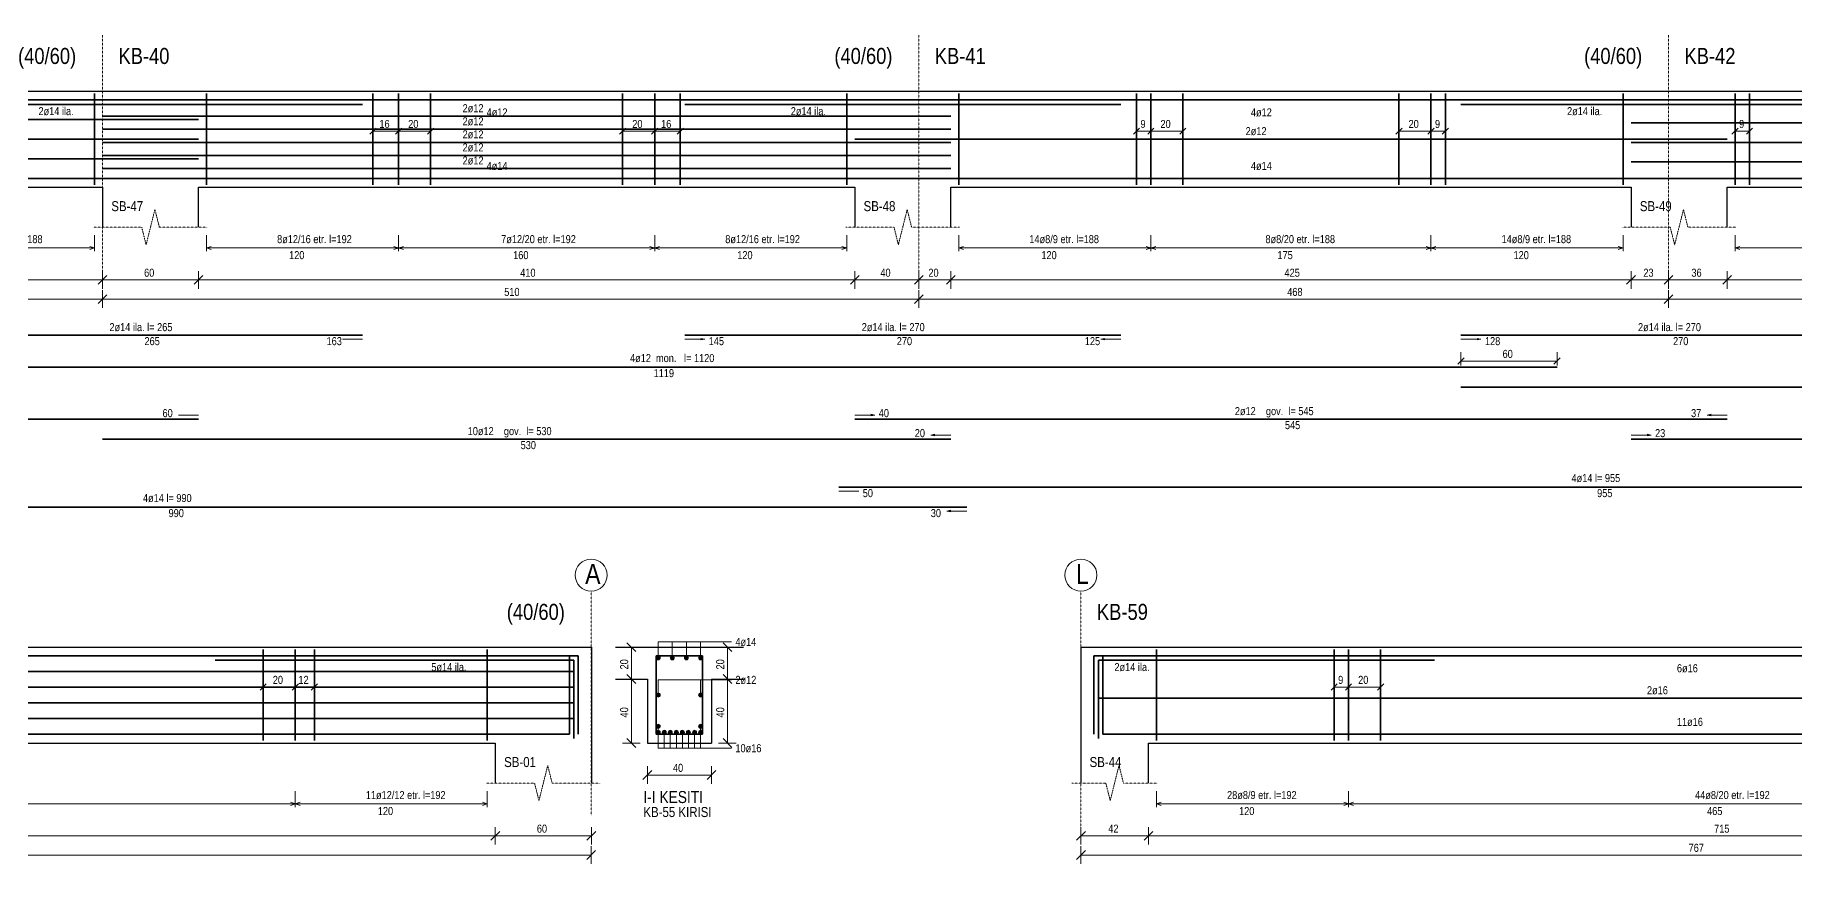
# Model space of a CAD drawing. Header units: millimetres. Extents: x -267 to 94375, y 6431 to 10838.
# Drawn here: x 82055 to 84253, y 7737 to 8773 of the extents above; entities that cross this region are included whole.
import ezdxf

# ---------------------------------------------------------------- set-up
doc = ezdxf.new("R2010")
doc.units = ezdxf.units.MM
doc.header["$LTSCALE"] = 0.0001
doc.linetypes.add('DASHED', pattern=[19.05, 12.7, -6.35])
for name, color, linetype, lineweight in [('AKS BALONU (BEYKENT)', 7, 'Continuous', 20), ('AKS CIZGISI (BEYKENT)', 252, 'DASHED', 20), ('AKS NO (BEYKENT)', 3, 'Continuous', 20), ('DONATI (BEYKENT)', 4, 'Continuous', 35), ('DONATI KESIT (BEYKENT)', 7, 'Continuous', 20), ('DONATI YAZISI (BEYKENT)', 3, 'Continuous', 20), ('I.DONATI OKU (BEYKENT)', 160, 'Continuous', 20), ('KESIT ISMI (BEYKENT)', 6, 'Continuous', 20), ('KESIT SINIRI (BEYKENT)', 241, 'DASHED', 20), ('KIRIS (BEYKENT)', 2, 'Continuous', 30), ('KIRIS ISMI (BEYKENT)', 40, 'Continuous', 20), ('KOLON ISMI (BEYKENT)', 91, 'Continuous', 20), ('OLCU (BEYKENT)', 14, 'Continuous', 20), ('OLCU YAZISI (BEYKENT)', 7, 'Continuous', 20)]:
    doc.layers.add(name, color=color, linetype=linetype, lineweight=lineweight)
doc.styles.add('OLCU (BEYKENT)', font='')
doc.styles.add('YAZI (BEYKENT)', font='')
doc.styles.get('OLCU (BEYKENT)').set_extended_font_data('Bahnschrift Light Condensed')
doc.styles.get('YAZI (BEYKENT)').set_extended_font_data('Bahnschrift Light Condensed')

msp = doc.modelspace()

# ---------------------------------------------------------------- hatches: boundary and pattern name
at = {"layer": 'DONATI KESIT (BEYKENT)', "lineweight": 30}
h = msp.add_hatch(color=256, dxfattribs=at)
h.dxf.hatch_style = 1
h.paths.add_polyline_path([(82830.72, 7994.28, 1), (82835.72, 7994.28, 1)])
h = msp.add_hatch(color=256, dxfattribs=at)
h.dxf.hatch_style = 1
h.paths.add_polyline_path([(82848.39, 7994.28, 1), (82853.39, 7994.28, 1)])
h = msp.add_hatch(color=256, dxfattribs=at)
h.dxf.hatch_style = 1
h.paths.add_polyline_path([(82866.05, 7994.28, 1), (82871.05, 7994.28, 1)])
h = msp.add_hatch(color=256, dxfattribs=at)
h.dxf.hatch_style = 1
h.paths.add_polyline_path([(82883.72, 7994.28, 1), (82888.72, 7994.28, 1)])
h = msp.add_hatch(color=256, dxfattribs=at)
h.dxf.hatch_style = 1
h.paths.add_polyline_path([(82830.72, 7947.78, 1), (82835.72, 7947.78, 1)])
h = msp.add_hatch(color=256, dxfattribs=at)
h.dxf.hatch_style = 1
h.paths.add_polyline_path([(82883.72, 7947.78, 1), (82888.72, 7947.78, 1)])
h = msp.add_hatch(color=256, dxfattribs=at)
h.dxf.hatch_style = 1
h.paths.add_polyline_path([(82830.72, 7908.78, 1), (82835.72, 7908.78, 1)])
h = msp.add_hatch(color=256, dxfattribs=at)
h.dxf.hatch_style = 1
h.paths.add_polyline_path([(82830.72, 7901.28, 1), (82835.72, 7901.28, 1)])
h = msp.add_hatch(color=256, dxfattribs=at)
h.dxf.hatch_style = 1
h.paths.add_polyline_path([(82838.29, 7901.28, 1), (82843.29, 7901.28, 1)])
h = msp.add_hatch(color=256, dxfattribs=at)
h.dxf.hatch_style = 1
h.paths.add_polyline_path([(82845.86, 7901.28, 1), (82850.86, 7901.28, 1)])
h = msp.add_hatch(color=256, dxfattribs=at)
h.dxf.hatch_style = 1
h.paths.add_polyline_path([(82853.43, 7901.28, 1), (82858.43, 7901.28, 1)])
h = msp.add_hatch(color=256, dxfattribs=at)
h.dxf.hatch_style = 1
h.paths.add_polyline_path([(82861, 7901.28, 1), (82866, 7901.28, 1)])
h = msp.add_hatch(color=256, dxfattribs=at)
h.dxf.hatch_style = 1
h.paths.add_polyline_path([(82868.58, 7901.28, 1), (82873.58, 7901.28, 1)])
h = msp.add_hatch(color=256, dxfattribs=at)
h.dxf.hatch_style = 1
h.paths.add_polyline_path([(82876.15, 7901.28, 1), (82881.15, 7901.28, 1)])
h = msp.add_hatch(color=256, dxfattribs=at)
h.dxf.hatch_style = 1
h.paths.add_polyline_path([(82883.72, 7908.78, 1), (82888.72, 7908.78, 1)])
h = msp.add_hatch(color=256, dxfattribs=at)
h.dxf.hatch_style = 1
h.paths.add_polyline_path([(82883.72, 7901.28, 1), (82888.72, 7901.28, 1)])

# ---------------------------------------------------------------- linework, layer by layer
at = {"layer": 'AKS BALONU (BEYKENT)'}
for centre in [(82749.52, 8097.78), (83361.44, 8097.78)]:
    msp.add_circle(centre, 20, dxfattribs=at)
at = {"layer": 'AKS CIZGISI (BEYKENT)'}
for p, q in [((82138.88, 8772.78), (82138.88, 8472.78)), ((83158.84, 8772.78), (83158.84, 8472.78)), ((84095.6, 8772.78), (84095.6, 8472.78)), ((82749.52, 8077.78), (82749.52, 7797.78)), ((83361.44, 8077.78), (83361.44, 7777.78))]:
    msp.add_line(p, q, dxfattribs=at)
at = {"layer": 'DONATI (BEYKENT)'}
for p, q in [((81718.75, 8691.78), (83956.31, 8691.78)), ((81933.89, 8686.28), (82463.87, 8686.28)), ((82128.88, 8699.78), (82128.88, 8585.78)), ((82268.88, 8699.78), (82268.88, 8585.78)), ((82476.88, 8699.78), (82476.88, 8585.78)), ((82508.88, 8699.78), (82508.88, 8585.78)), ((82548.88, 8699.78), (82548.88, 8585.78)), ((82788.84, 8699.78), (82788.84, 8585.78)), ((82828.84, 8699.78), (82828.84, 8585.78)), ((82860.84, 8699.78), (82860.84, 8585.78)), ((82866.35, 8686.28), (83411.33, 8686.28)), ((83068.84, 8699.78), (83068.84, 8585.78)), ((83208.84, 8699.78), (83208.84, 8585.78)), ((83430.84, 8699.78), (83430.84, 8585.78)), ((83448.84, 8699.78), (83448.84, 8585.78)), ((83488.84, 8699.78), (83488.84, 8585.78)), ((83758.8, 8699.78), (83758.8, 8585.78)), ((83798.8, 8699.78), (83798.8, 8585.78)), ((83816.8, 8699.78), (83816.8, 8585.78)), ((83836.31, 8691.78), (85632.49, 8691.78)), ((83836.31, 8686.28), (84381.3, 8686.28)), ((84038.8, 8699.78), (84038.8, 8585.78)), ((84178.8, 8699.78), (84178.8, 8585.78)), ((84196.8, 8699.78), (84196.8, 8585.78)), ((81259.08, 8667.28), (82258.88, 8667.28)), ((82138.88, 8671.45), (83198.84, 8671.45)), ((84048.8, 8663.28), (84949, 8663.28)), ((81259.08, 8642.78), (82258.88, 8642.78)), ((82138.88, 8655.11), (83198.84, 8655.11)), ((83078.84, 8642.78), (84168.8, 8642.78)), ((82138.88, 8638.78), (83198.84, 8638.78)), ((82138.88, 8622.45), (83198.84, 8622.45)), ((84048.8, 8638.78), (84949, 8638.78)), ((81259.08, 8618.28), (82258.88, 8618.28)), ((82138.88, 8606.11), (83198.84, 8606.11)), ((84048.8, 8614.28), (84949, 8614.28)), ((81239.08, 8593.78), (83218.84, 8593.78)), ((83058.84, 8593.78), (84969, 8593.78)), ((81933.89, 8397.78), (82463.87, 8397.78)), ((82866.35, 8397.78), (83411.33, 8397.78)), ((83836.31, 8397.78), (84381.3, 8397.78)), ((81718.75, 8357.78), (83956.31, 8357.78)), ((83836.31, 8332.78), (85627, 8332.78)), ((81259.08, 8292.78), (82258.88, 8292.78)), ((83078.84, 8292.78), (84168.8, 8292.78)), ((82138.88, 8267.78), (83198.84, 8267.78)), ((84048.8, 8267.78), (84949, 8267.78)), ((83058.84, 8207.78), (84969, 8207.78)), ((81239.08, 8182.78), (83218.84, 8182.78)), ((82339.72, 8004.78), (82339.72, 7890.78)), ((82379.72, 8004.78), (82379.72, 7890.78)), ((82403.72, 8004.78), (82403.72, 7890.78)), ((82619.72, 8004.78), (82619.72, 7890.78)), ((83455.84, 8004.78), (83455.84, 7890.78)), ((83677.84, 8004.78), (83677.84, 7890.78)), ((83695.84, 8004.78), (83695.84, 7890.78)), ((83735.84, 8004.78), (83735.84, 7890.78)), ((80382.02, 7996.78), (82419.72, 7996.78)), ((82279.72, 7996.78), (82733.22, 7996.78)), ((82279.72, 7991.28), (82727.72, 7991.28)), ((82722.22, 7898.78), (82722.22, 7996.78)), ((82727.72, 7991.28), (82727.72, 7893.28)), ((82733.22, 7996.78), (82733.22, 7898.78)), ((82830.72, 7996.78), (82888.72, 7996.78)), ((82830.72, 7898.78), (82830.72, 7996.78)), ((82888.72, 7996.78), (82888.72, 7898.78)), ((83377.74, 7898.78), (83377.74, 7996.78)), ((83377.74, 7996.78), (85685.24, 7996.78)), ((83383.24, 7893.28), (83383.24, 7991.28)), ((83383.24, 7991.28), (83803.23, 7991.28)), ((83388.74, 7996.78), (83388.74, 7898.78)), ((81109.72, 7977.18), (82727.72, 7977.18)), ((81109.72, 7957.58), (82727.72, 7957.58)), ((81109.72, 7937.98), (82727.72, 7937.98)), ((83383.24, 7943.78), (84993.21, 7943.78)), ((81109.72, 7918.38), (82727.72, 7918.38)), ((81089.72, 7898.78), (82722.22, 7898.78)), ((82888.72, 7898.78), (82830.72, 7898.78)), ((83388.74, 7898.78), (85035.41, 7898.78))]:
    msp.add_line(p, q, dxfattribs=at)
at = {"layer": 'DONATI KESIT (BEYKENT)'}
for centre in [(82833.22, 7994.28), (82850.89, 7994.28), (82868.55, 7994.28), (82886.22, 7994.28), (82833.22, 7947.78), (82886.22, 7947.78), (82833.22, 7908.78), (82833.22, 7901.28), (82840.79, 7901.28), (82848.36, 7901.28), (82855.93, 7901.28), (82863.5, 7901.28), (82871.08, 7901.28), (82878.65, 7901.28), (82886.22, 7908.78), (82886.22, 7901.28)]:
    msp.add_circle(centre, 2.5, dxfattribs=at)
at = {"layer": 'I.DONATI OKU (BEYKENT)'}
for p, q in [((82128.88, 8506.78), (82122.88, 8508.78)), ((82128.88, 8522.78), (82128.88, 8502.78)), ((82268.88, 8522.78), (82268.88, 8502.78)), ((82268.88, 8506.78), (82274.88, 8508.78)), ((82502.88, 8508.78), (82514.88, 8504.78)), ((82502.88, 8504.78), (82514.88, 8508.78)), ((82508.88, 8522.78), (82508.88, 8502.78)), ((82822.84, 8508.78), (82834.84, 8504.78)), ((82822.84, 8504.78), (82834.84, 8508.78)), ((82828.84, 8522.78), (82828.84, 8502.78)), ((83068.84, 8506.78), (83062.84, 8508.78)), ((83068.84, 8522.78), (83068.84, 8502.78)), ((83208.84, 8522.78), (83208.84, 8502.78)), ((83208.84, 8506.78), (83214.84, 8508.78)), ((83442.84, 8508.78), (83454.84, 8504.78)), ((83442.84, 8504.78), (83454.84, 8508.78)), ((83448.84, 8522.78), (83448.84, 8502.78)), ((83792.8, 8508.78), (83804.8, 8504.78)), ((83792.8, 8504.78), (83804.8, 8508.78)), ((83798.8, 8522.78), (83798.8, 8502.78)), ((84038.8, 8506.78), (84032.8, 8508.78)), ((84038.8, 8522.78), (84038.8, 8502.78)), ((84178.8, 8522.78), (84178.8, 8502.78)), ((84178.8, 8506.78), (84184.81, 8508.78)), ((81389.08, 8506.78), (82128.88, 8506.78)), ((82128.88, 8506.78), (82122.88, 8504.78)), ((82268.88, 8506.78), (83068.84, 8506.78)), ((82268.88, 8506.78), (82274.88, 8504.78)), ((83068.84, 8506.78), (83062.84, 8504.78)), ((83208.84, 8506.78), (84038.8, 8506.78)), ((83208.84, 8506.78), (83214.84, 8504.78)), ((84038.8, 8506.78), (84032.8, 8504.78)), ((84178.8, 8506.78), (84819, 8506.78)), ((84178.8, 8506.78), (84184.81, 8504.78)), ((82463.87, 8392.78), (82438.87, 8392.78)), ((82866.35, 8392.78), (82891.35, 8392.78)), ((82891.35, 8392.78), (82886.45, 8393.76)), ((82891.35, 8392.78), (82886.45, 8391.8)), ((83386.33, 8392.78), (83391.24, 8393.76)), ((83411.33, 8392.78), (83386.33, 8392.78)), ((83386.33, 8392.78), (83391.24, 8391.8)), ((83836.31, 8392.78), (83861.31, 8392.78)), ((83861.31, 8392.78), (83856.41, 8393.76)), ((83861.31, 8392.78), (83856.41, 8391.8)), ((82258.88, 8297.78), (82233.88, 8297.78)), ((83078.84, 8297.78), (83103.84, 8297.78)), ((83103.84, 8297.78), (83098.94, 8298.76)), ((83103.84, 8297.78), (83098.94, 8296.8)), ((84143.8, 8297.78), (84148.71, 8298.76)), ((84168.8, 8297.78), (84143.8, 8297.78)), ((84143.8, 8297.78), (84148.71, 8296.8)), ((83173.84, 8272.78), (83178.75, 8273.76)), ((83198.84, 8272.78), (83173.84, 8272.78)), ((83173.84, 8272.78), (83178.75, 8271.8)), ((84048.8, 8272.78), (84073.8, 8272.78)), ((84073.8, 8272.78), (84068.9, 8273.76)), ((84073.8, 8272.78), (84068.9, 8271.8)), ((83058.84, 8202.78), (83083.84, 8202.78)), ((83193.84, 8177.78), (83198.75, 8178.76)), ((83218.84, 8177.78), (83193.84, 8177.78)), ((83193.84, 8177.78), (83198.75, 8176.8)), ((82833.22, 7994.28), (82833.22, 8014.28)), ((82833.22, 8014.28), (82924.72, 8014.28)), ((82850.89, 7994.28), (82850.89, 8014.28)), ((82868.55, 7994.28), (82868.55, 8014.28)), ((82886.22, 7994.28), (82886.22, 8014.28)), ((82833.22, 7947.78), (82833.22, 7966.78)), ((82833.22, 7966.78), (82924.72, 7966.78)), ((82886.22, 7947.78), (82886.22, 7966.78)), ((82833.22, 7908.78), (82833.22, 7881.28)), ((82840.79, 7901.28), (82840.79, 7881.28)), ((82848.36, 7901.28), (82848.36, 7881.28)), ((82855.93, 7901.28), (82855.93, 7881.28)), ((82863.5, 7901.28), (82863.5, 7881.28)), ((82871.08, 7901.28), (82871.08, 7881.28)), ((82878.65, 7901.28), (82878.65, 7881.28)), ((82886.22, 7908.78), (82886.22, 7881.28)), ((82833.22, 7881.28), (82924.72, 7881.28)), ((82379.72, 7827.78), (82379.72, 7807.78)), ((82619.72, 7827.78), (82619.72, 7807.78)), ((83455.84, 7827.78), (83455.84, 7807.78)), ((83695.84, 7827.78), (83695.84, 7807.78)), ((81239.72, 7811.78), (82619.72, 7811.78)), ((82373.72, 7813.78), (82385.72, 7809.78)), ((82373.72, 7809.78), (82385.72, 7813.78)), ((82619.72, 7811.78), (82613.72, 7813.78)), ((82619.72, 7811.78), (82613.72, 7809.78)), ((83455.84, 7811.78), (83461.84, 7813.78)), ((83455.84, 7811.78), (84865.41, 7811.78)), ((83455.84, 7811.78), (83461.84, 7809.78)), ((83689.84, 7813.78), (83701.84, 7809.78)), ((83689.84, 7809.78), (83701.84, 7813.78))]:
    msp.add_line(p, q, dxfattribs=at)
at = {"layer": 'KESIT SINIRI (BEYKENT)'}
for p, q in [((82198.88, 8532.78), (82204.38, 8554.78)), ((82204.38, 8554.78), (82209.88, 8532.78)), ((83138.84, 8532.78), (83144.34, 8554.78)), ((83144.34, 8554.78), (83149.84, 8532.78)), ((84108.8, 8532.78), (84114.3, 8554.78)), ((84114.3, 8554.78), (84119.81, 8532.78)), ((82127.88, 8532.78), (82187.88, 8532.78)), ((82187.88, 8532.78), (82193.38, 8510.78)), ((82193.38, 8510.78), (82198.88, 8532.78)), ((82209.88, 8532.78), (82269.88, 8532.78)), ((83067.84, 8532.78), (83127.84, 8532.78)), ((83127.84, 8532.78), (83133.34, 8510.78)), ((83133.34, 8510.78), (83138.84, 8532.78)), ((83149.84, 8532.78), (83209.84, 8532.78)), ((84037.8, 8532.78), (84097.8, 8532.78)), ((84097.8, 8532.78), (84103.3, 8510.78)), ((84103.3, 8510.78), (84108.8, 8532.78)), ((84119.81, 8532.78), (84179.8, 8532.78)), ((82689.72, 7837.78), (82695.22, 7859.78)), ((82695.22, 7859.78), (82700.72, 7837.78)), ((83403.54, 7837.78), (83409.04, 7859.78)), ((83409.04, 7859.78), (83414.54, 7837.78)), ((82618.72, 7837.78), (82678.72, 7837.78)), ((82678.72, 7837.78), (82684.22, 7815.78)), ((82684.22, 7815.78), (82689.72, 7837.78)), ((82700.72, 7837.78), (82760.72, 7837.78)), ((83350.24, 7837.78), (83392.54, 7837.78)), ((83392.54, 7837.78), (83398.04, 7815.78)), ((83398.04, 7815.78), (83403.54, 7837.78)), ((83414.54, 7837.78), (83456.84, 7837.78))]:
    msp.add_line(p, q, dxfattribs=at)
at = {"layer": 'KIRIS (BEYKENT)'}
for p, q in [((72908.51, 8702.78), (85648.99, 8702.78)), ((81379.08, 8582.78), (82138.88, 8582.78)), ((82138.88, 8582.78), (82138.88, 8532.78)), ((82258.88, 8532.78), (82258.88, 8582.78)), ((82258.88, 8582.78), (83078.84, 8582.78)), ((83078.84, 8582.78), (83078.84, 8532.78)), ((83198.84, 8532.78), (83198.84, 8582.78)), ((83198.84, 8582.78), (84048.8, 8582.78)), ((84048.8, 8582.78), (84048.8, 8532.78)), ((84168.8, 8532.78), (84168.8, 8582.78)), ((84168.8, 8582.78), (84829, 8582.78)), ((76186.83, 8007.78), (82749.72, 8007.78)), ((82749.72, 8007.78), (82749.72, 7837.78)), ((82779.72, 8007.78), (82939.72, 8007.78)), ((83361.24, 8007.78), (89286.21, 8007.78)), ((83361.24, 8007.78), (83361.24, 7837.78)), ((82779.72, 7967.78), (82819.72, 7967.78)), ((82819.72, 7967.78), (82819.72, 7887.78)), ((82899.72, 7967.78), (82939.72, 7967.78)), ((82899.72, 7967.78), (82899.72, 7887.78)), ((81229.72, 7887.78), (82629.72, 7887.78)), ((82629.72, 7887.78), (82629.72, 7837.78)), ((82819.72, 7887.78), (82899.72, 7887.78)), ((83445.84, 7837.78), (83445.84, 7887.78)), ((83445.84, 7887.78), (84875.41, 7887.78))]:
    msp.add_line(p, q, dxfattribs=at)
at = {"layer": 'OLCU (BEYKENT)'}
for p, q in [((82476.89, 8641.78), (82476.87, 8663.78)), ((82508.89, 8641.78), (82508.87, 8663.78)), ((82548.89, 8641.78), (82548.87, 8663.78)), ((82788.85, 8641.78), (82788.84, 8663.78)), ((82828.85, 8641.78), (82828.84, 8663.78)), ((82860.85, 8641.78), (82860.84, 8663.78)), ((83430.85, 8641.78), (83430.84, 8663.78)), ((83448.85, 8641.78), (83448.84, 8663.78)), ((83488.85, 8641.78), (83488.84, 8663.78)), ((83758.81, 8641.78), (83758.8, 8663.78)), ((83798.81, 8641.78), (83798.8, 8663.78)), ((83816.81, 8641.78), (83816.8, 8663.78)), ((84178.81, 8641.78), (84178.8, 8663.78)), ((84196.81, 8641.78), (84196.8, 8663.78)), ((82472.99, 8648.89), (82480.76, 8656.68)), ((82476.88, 8652.78), (82548.88, 8652.78)), ((82504.99, 8648.89), (82512.76, 8656.68)), ((82544.99, 8648.89), (82552.76, 8656.68)), ((82784.96, 8648.89), (82792.72, 8656.68)), ((82788.84, 8652.78), (82860.84, 8652.78)), ((82824.96, 8648.89), (82832.72, 8656.68)), ((82856.96, 8648.89), (82864.72, 8656.68)), ((83426.96, 8648.89), (83434.72, 8656.68)), ((83430.84, 8652.78), (83488.84, 8652.78)), ((83444.96, 8648.89), (83452.72, 8656.68)), ((83484.96, 8648.89), (83492.72, 8656.68)), ((83754.92, 8648.89), (83762.69, 8656.68)), ((83758.8, 8652.78), (83816.8, 8652.78)), ((83794.92, 8648.89), (83802.69, 8656.68)), ((83812.92, 8648.89), (83820.69, 8656.68)), ((84174.92, 8648.89), (84182.69, 8656.68)), ((84178.8, 8652.78), (84196.8, 8652.78)), ((84192.92, 8648.89), (84200.69, 8656.68)), ((81379.08, 8466.78), (84948.8, 8466.78)), ((82144.38, 8472.28), (82133.38, 8461.28)), ((82138.88, 8477.78), (82138.88, 8455.78)), ((82264.38, 8472.28), (82253.38, 8461.28)), ((82258.88, 8477.78), (82258.88, 8455.78)), ((83084.34, 8472.28), (83073.34, 8461.28)), ((83078.84, 8477.78), (83078.84, 8455.78)), ((83164.34, 8472.28), (83153.34, 8461.28)), ((83158.84, 8477.78), (83158.84, 8455.78)), ((83204.34, 8472.28), (83193.34, 8461.28)), ((83198.84, 8477.78), (83198.84, 8455.78)), ((84054.3, 8472.28), (84043.3, 8461.28)), ((84048.8, 8477.78), (84048.8, 8455.78)), ((84101.1, 8472.28), (84090.1, 8461.28)), ((84095.6, 8477.78), (84095.6, 8455.78)), ((84174.3, 8472.28), (84163.3, 8461.28)), ((84168.8, 8477.78), (84168.8, 8455.78)), ((72908.71, 8442.78), (85648.8, 8442.78)), ((82144.38, 8448.28), (82133.38, 8437.28)), ((82138.88, 8453.78), (82138.88, 8431.78)), ((83164.34, 8448.28), (83153.34, 8437.28)), ((83158.84, 8453.78), (83158.84, 8431.78)), ((84101.1, 8448.28), (84090.1, 8437.28)), ((84095.6, 8453.78), (84095.6, 8431.78)), ((83832.43, 8361.39), (83840.2, 8369.18)), ((83836.32, 8359.78), (83836.31, 8376.28)), ((83836.31, 8365.28), (83956.31, 8365.28)), ((83952.43, 8361.39), (83960.2, 8369.18)), ((83956.32, 8359.78), (83956.31, 8376.28)), ((82788.72, 8007.78), (82810.72, 8007.78)), ((82805.22, 8002.28), (82794.22, 8013.28)), ((82799.72, 7887.78), (82799.72, 8007.78)), ((82908.72, 8007.78), (82930.72, 8007.78)), ((82925.22, 8002.28), (82914.22, 8013.28)), ((82919.72, 7887.78), (82919.72, 8007.78)), ((82335.83, 7953.89), (82343.6, 7961.68)), ((82339.73, 7946.78), (82339.71, 7968.78)), ((82375.83, 7953.89), (82383.6, 7961.68)), ((82379.73, 7946.78), (82379.71, 7968.78)), ((82399.83, 7953.89), (82407.6, 7961.68)), ((82403.73, 7946.78), (82403.71, 7968.78)), ((82788.72, 7967.78), (82810.72, 7967.78)), ((82794.22, 7973.28), (82805.22, 7962.28)), ((82908.72, 7967.78), (82930.72, 7967.78)), ((82914.22, 7973.28), (82925.22, 7962.28)), ((83673.96, 7953.89), (83681.72, 7961.68)), ((83677.85, 7946.78), (83677.84, 7968.78)), ((83691.95, 7953.89), (83699.72, 7961.68)), ((83695.85, 7946.78), (83695.83, 7968.78)), ((83731.96, 7953.89), (83739.72, 7961.68)), ((83735.85, 7946.78), (83735.84, 7968.78)), ((82339.72, 7957.78), (82403.72, 7957.78)), ((83677.84, 7957.78), (83735.84, 7957.78)), ((82794.22, 7893.28), (82805.22, 7882.28)), ((82914.22, 7893.28), (82925.22, 7882.28)), ((82788.72, 7887.78), (82810.72, 7887.78)), ((82908.72, 7887.78), (82930.72, 7887.78)), ((82825.22, 7853.28), (82814.22, 7842.28)), ((82819.72, 7858.78), (82819.72, 7836.78)), ((82894.22, 7842.28), (82905.22, 7853.28)), ((82899.72, 7836.78), (82899.72, 7858.78)), ((82819.72, 7847.78), (82899.72, 7847.78)), ((81229.72, 7771.78), (82749.52, 7771.78)), ((82635.22, 7777.28), (82624.22, 7766.28)), ((82629.72, 7782.78), (82629.72, 7760.78)), ((82744.22, 7766.28), (82755.22, 7777.28)), ((82749.72, 7782.78), (82749.72, 7760.78)), ((83366.94, 7777.28), (83355.94, 7766.28)), ((83361.44, 7782.78), (83361.44, 7760.78)), ((83361.44, 7771.78), (86246.01, 7771.78)), ((83451.34, 7777.28), (83440.34, 7766.28)), ((83445.84, 7782.78), (83445.84, 7760.78)), ((76187.03, 7747.78), (82749.52, 7747.78)), ((82744.02, 7742.28), (82755.02, 7753.28)), ((82749.52, 7758.78), (82749.52, 7736.78)), ((83366.94, 7753.28), (83355.94, 7742.28)), ((83361.44, 7758.78), (83361.44, 7736.78)), ((83361.44, 7747.78), (89286.01, 7747.78))]:
    msp.add_line(p, q, dxfattribs=at)

# ---------------------------------------------------------------- texts
at = {"layer": 'AKS NO (BEYKENT)', "style": 'YAZI (BEYKENT)'}
for s, p in [('A', (82742.02, 8086.78)), ('L', (83355.28, 8086.78))]:
    msp.add_text(s, height=25, dxfattribs=at).set_placement(p)
at = {"layer": 'DONATI YAZISI (BEYKENT)', "style": 'YAZI (BEYKENT)'}
for s, p in [('2ø12', (82588.86, 8676.45)), ('2ø14 ila.', (82058.92, 8672.78)), ('2ø12', (82588.86, 8660.11)), ('4ø12', (82618.86, 8671.28)), ('2ø14 ila.', (82998.89, 8672.78)), ('4ø12', (83573.82, 8671.28)), ('2ø14 ila.', (83968.85, 8672.78)), ('2ø12', (82588.86, 8643.78)), ('2ø12', (83567.22, 8647.78)), ('2ø12', (82588.86, 8627.45)), ('2ø12', (82588.86, 8611.11)), ('4ø14', (82618.86, 8604.28)), ('4ø14', (83573.82, 8604.28)), (' 14ø8/9 etr. l=188', (81973.88, 8512.78)), (' 8ø12/16 etr. l=192', (82353.88, 8512.78)), (' 7ø12/20 etr. l=192', (82633.86, 8512.78)), (' 8ø12/16 etr. l=192', (82913.84, 8512.78)), (' 14ø8/9 etr. l=188', (83293.84, 8512.78)), (' 8ø8/20 etr. l=188', (83588.82, 8512.78)), (' 14ø8/9 etr. l=188', (83883.8, 8512.78)), ('2ø14 ila. l= 265', (82147.6, 8402.78)), ('2ø14 ila. l= 270', (83087.56, 8402.78)), ('2ø14 ila. l= 270', (84057.52, 8402.78)), ('4ø12  mon.   l= 1120', (82798.03, 8364.09)), ('2ø12    gov.  l= 545', (83553.75, 8297.78)), ('10ø12    gov.  l= 530', (82595.21, 8272.78)), ('4ø14 l= 955', (83974.42, 8214.09)), ('4ø14 l= 990', (82189.46, 8189.09)), ('4ø14', (82929.72, 8009.28)), ('5ø14 ila.', (82549.76, 7977.78)), ('2ø14 ila.', (83403.28, 7977.78)), ('6ø16', (84106.12, 7976.28)), ('2ø12', (82929.72, 7961.78)), ('2ø16', (84068.72, 7948.78)), ('11ø16', (84106.12, 7909.28)), ('10ø16', (82929.72, 7876.28)), (' 11ø12/12 etr. l=192', (82464.72, 7817.78)), (' 28ø8/9 etr. l=192', (83540.84, 7817.78)), (' 44ø8/20 etr. l=192', (84125.62, 7817.78))]:
    msp.add_text(s, height=10, dxfattribs=at).set_placement(p)
at = {"layer": 'KESIT ISMI (BEYKENT)', "style": 'YAZI (BEYKENT)'}
msp.add_text('I-I KESITI', height=15, dxfattribs=at).set_placement((82814.72, 7812.78))
at = {"layer": 'KIRIS ISMI (BEYKENT)', "style": 'YAZI (BEYKENT)'}
for s, height, p in [('(40/60)', 20, (82033.4, 8736.78)), ('KB-40', 20, (82158.88, 8736.78)), ('(40/60)', 20, (83053.37, 8736.78)), ('KB-41', 20, (83178.84, 8736.78)), ('(40/60)', 20, (83990.13, 8736.78)), ('KB-42', 20, (84115.6, 8736.78)), ('(40/60)', 20, (82644.04, 8041.78)), ('KB-59', 20, (83381.44, 8041.78)), ('KB-55 KIRISI', 12.5, (82814.72, 7795.28))]:
    msp.add_text(s, height=height, dxfattribs=at).set_placement(p)
at = {"layer": 'KOLON ISMI (BEYKENT)', "style": 'YAZI (BEYKENT)'}
for s, p in [('SB-47', (82149.88, 8552.78)), ('SB-48', (83089.84, 8552.78)), ('SB-49', (84059.8, 8552.78)), ('SB-01', (82640.72, 7857.78)), ('SB-44', (83372.24, 7857.78))]:
    msp.add_text(s, height=12.5, dxfattribs=at).set_placement(p)
at = {"layer": 'OLCU YAZISI (BEYKENT)', "style": 'OLCU (BEYKENT)'}
for s, p in [('16', (82484.88, 8656.78)), ('20', (82520.88, 8656.78)), ('20', (82800.84, 8656.78)), ('16', (82836.84, 8656.78)), ('9', (83435.84, 8656.78)), ('20', (83460.84, 8656.78)), ('20', (83770.8, 8656.78)), ('9', (83803.8, 8656.78)), ('9', (84183.8, 8656.78)), (' 120', (82368.88, 8492.78)), (' 160', (82648.86, 8492.78)), (' 120', (82928.84, 8492.78)), (' 120', (83308.84, 8492.78)), (' 175', (83603.82, 8492.78)), (' 120', (83898.8, 8492.78)), ('60', (82190.88, 8470.78)), ('410', (82660.86, 8470.78)), ('40', (83110.84, 8470.78)), ('20', (83170.84, 8470.78)), ('425', (83615.82, 8470.78)), ('23', (84064.2, 8470.78)), ('36', (84124.21, 8470.78)), ('510', (82640.86, 8446.78)), ('468', (83619.22, 8446.78)), ('265', (82191.38, 8385.28)), ('163', (82418.87, 8385.28)), ('145', (82896.35, 8385.28)), ('270', (83131.34, 8385.28)), ('125', (83366.33, 8385.28)), ('128', (83866.31, 8385.28)), ('60', (83888.31, 8369.28)), ('270', (84101.3, 8385.28)), ('1119', (82827.53, 8345.28)), ('60', (82213.88, 8295.28)), ('40', (83108.84, 8295.28)), ('545', (83616.32, 8280.28)), ('37', (84123.8, 8295.28)), ('20', (83153.84, 8270.28)), ('23', (84078.8, 8270.28)), ('530', (82661.36, 8255.28)), ('50', (83088.84, 8195.28)), ('955', (84006.42, 8195.28)), ('990', (82221.46, 8170.28)), ('30', (83173.84, 8170.28)), ('20', (82351.72, 7961.78)), ('12', (82383.72, 7961.78)), ('9', (83682.84, 7961.78)), ('20', (83707.84, 7961.78)), ('40', (82851.72, 7851.78)), (' 120', (82479.72, 7797.78)), (' 120', (83555.84, 7797.78)), (' 465', (84140.62, 7797.78)), ('60', (82681.62, 7775.78)), ('42', (83395.64, 7775.78)), ('715', (84152.62, 7775.78)), ('767', (84120.72, 7751.78))]:
    msp.add_text(s, height=10, dxfattribs=at).set_placement(p)
for s, p in [('20', (82795.72, 7979.78)), ('20', (82915.72, 7979.78)), ('40', (82795.72, 7919.78)), ('40', (82915.72, 7919.78))]:
    msp.add_text(s, height=10, rotation=90, dxfattribs=at).set_placement(p)

doc.saveas('drawing.dxf')
